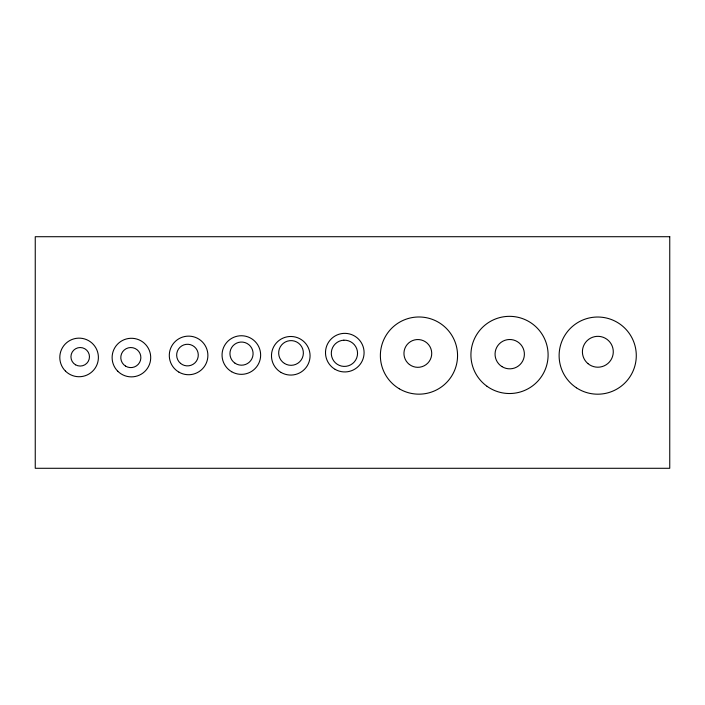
<?xml version="1.0" encoding="UTF-8"?>
<svg xmlns="http://www.w3.org/2000/svg" width="705" height="705" viewBox="0 0 705 705"><rect width="100%" height="100%" fill="white"/><g stroke="black" fill="none" stroke-linecap="round" stroke-linejoin="round"><path stroke-width="1.06" d="M343.837 340.189L341.572 340.489A13.122 13.122 0 0 0 333.8 360.995A13.122 13.122 0 0 0 355.699 360.008A13.122 13.122 0 0 0 346.129 340.286L343.837 340.189M669.75 236.713L35.25 236.713L35.25 468.287L669.75 468.287L669.75 236.713M178.938 372.143A19.299 19.299 0 0 0 207.887 355.426A19.299 19.299 0 0 0 178.938 338.717A19.299 19.299 0 0 0 178.938 372.143M231.698 371.755A19.299 19.299 0 0 0 260.647 355.038A19.299 19.299 0 0 0 231.698 338.329A19.299 19.299 0 0 0 231.698 371.755M281.128 372.487A19.299 19.299 0 0 0 310.068 355.778A19.299 19.299 0 0 0 281.128 339.061A19.299 19.299 0 0 0 281.128 372.487M335.139 369.358A19.299 19.299 0 0 0 364.088 352.65A19.299 19.299 0 0 0 335.139 335.941A19.299 19.299 0 0 0 335.139 369.358M117.77 371.227A19.299 19.299 0 0 0 150.05 362.573A19.299 19.299 0 0 0 126.424 338.938A19.299 19.299 0 0 0 117.77 371.227M125.49 366.071A10.037 10.037 0 0 0 140.859 357.955A10.037 10.037 0 0 0 126.142 348.702A10.037 10.037 0 0 0 125.49 366.071M65.459 371.086A19.299 19.299 0 0 0 97.739 362.432A19.299 19.299 0 0 0 74.113 338.797A19.299 19.299 0 0 0 65.459 371.086M75.567 364.811A9.262 9.262 0 0 0 89.465 356.792A9.262 9.262 0 0 0 75.567 348.772A9.262 9.262 0 0 0 75.567 364.811M399.312 388.79A38.599 38.599 0 0 0 457.554 355.981A38.599 38.599 0 0 0 400.017 321.947A38.599 38.599 0 0 0 399.312 388.79M486.996 386.278A38.599 38.599 0 0 0 547.917 358.748A38.599 38.599 0 0 0 493.615 319.762A38.599 38.599 0 0 0 486.996 386.278M576.408 387.794A38.599 38.599 0 0 0 636.218 357.955A38.599 38.599 0 0 0 580.471 321.075A38.599 38.599 0 0 0 576.408 387.794M180.524 363.357A10.804 10.804 0 0 0 198.114 356.95A10.804 10.804 0 0 0 183.776 344.921A10.804 10.804 0 0 0 180.524 363.357M235.012 363.198A11.58 11.58 0 0 0 253.06 354.448A11.58 11.58 0 0 0 236.457 343.203A11.58 11.58 0 0 0 235.012 363.198M284.441 363.419A12.346 12.346 0 0 0 303.361 353.443A12.346 12.346 0 0 0 285.261 342.04A12.346 12.346 0 0 0 284.441 363.419M409.367 364.45A13.897 13.897 0 0 0 431.61 355.258A13.897 13.897 0 0 0 412.531 340.594A13.897 13.897 0 0 0 409.367 364.45M501.925 366.591A14.664 14.664 0 0 0 524.379 354.712A14.664 14.664 0 0 0 502.859 341.211A14.664 14.664 0 0 0 501.925 366.591M587.952 363.621A15.439 15.439 0 0 0 613.059 354.404A15.439 15.439 0 0 0 592.517 337.281A15.439 15.439 0 0 0 587.952 363.621"/></g></svg>
